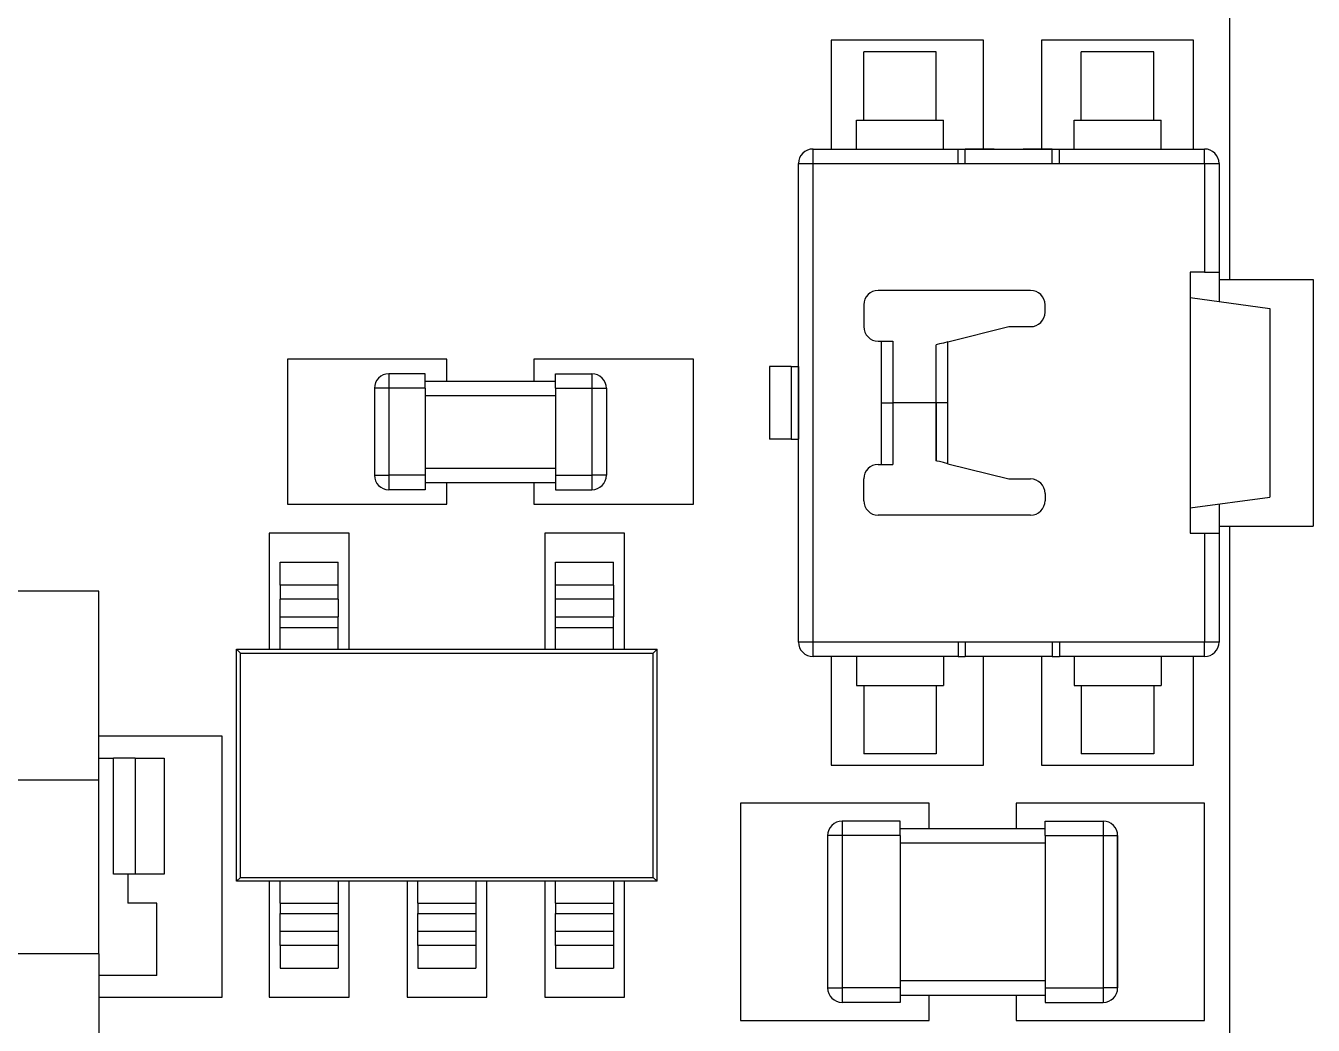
# Model space of a CAD drawing. Extents: x 97.2 to 170.2, y 87.9 to 131.3.
# Drawn here: x 129.56 to 138.44, y 103.64 to 110.53 of the extents above; entities that cross this region are included whole.
import ezdxf

# ---------------------------------------------------------------- set-up
doc = ezdxf.new("R2010")
doc.units = 0
doc.layers.add('ProjItem010', color=7, linetype='CONTINUOUS')

msp = doc.modelspace()

# ---------------------------------------------------------------- linework, layer by layer
at = {"layer": 'ProjItem010'}
for p, q in [((137.867, 108.785), (137.867, 120.435)), ((136.167, 110.435), (135.117, 110.435)), ((135.117, 110.435), (135.117, 109.685)), ((136.167, 110.435), (135.117, 110.435)), ((135.117, 110.435), (135.117, 109.685)), ((136.167, 109.685), (136.167, 110.435)), ((136.167, 109.685), (136.167, 110.435)), ((137.617, 110.435), (136.567, 110.435)), ((136.567, 110.435), (136.567, 109.685)), ((137.617, 110.435), (136.567, 110.435)), ((136.567, 110.435), (136.567, 109.685)), ((137.617, 109.685), (137.617, 110.435)), ((137.617, 109.685), (137.617, 110.435)), ((135.842, 110.356), (135.342, 110.356)), ((135.342, 109.885), (135.342, 110.356)), ((135.842, 110.356), (135.342, 110.356)), ((135.342, 109.885), (135.342, 110.356)), ((135.842, 109.885), (135.842, 110.356)), ((135.842, 109.885), (135.842, 110.356)), ((137.342, 110.356), (136.842, 110.356)), ((136.842, 109.885), (136.842, 110.356)), ((137.342, 110.356), (136.842, 110.356)), ((136.842, 109.885), (136.842, 110.356)), ((137.342, 109.885), (137.342, 110.356)), ((137.342, 109.885), (137.342, 110.356)), ((135.292, 109.685), (135.292, 109.885)), ((135.292, 109.885), (135.342, 109.885)), ((135.292, 109.685), (135.292, 109.885)), ((135.292, 109.885), (135.342, 109.885)), ((135.342, 109.885), (135.842, 109.885)), ((135.342, 109.885), (135.842, 109.885)), ((135.842, 109.885), (135.892, 109.885)), ((135.842, 109.885), (135.892, 109.885)), ((135.892, 109.685), (135.892, 109.885)), ((135.892, 109.685), (135.892, 109.885)), ((136.792, 109.685), (136.792, 109.885)), ((136.792, 109.885), (136.842, 109.885)), ((136.792, 109.685), (136.792, 109.885)), ((136.792, 109.885), (136.842, 109.885)), ((136.842, 109.885), (137.342, 109.885)), ((136.842, 109.885), (137.342, 109.885)), ((137.342, 109.885), (137.392, 109.885)), ((137.342, 109.885), (137.392, 109.885)), ((137.392, 109.685), (137.392, 109.885)), ((137.392, 109.685), (137.392, 109.885)), ((134.992, 109.685), (135.992, 109.685)), ((134.992, 109.685), (135.992, 109.685)), ((135.292, 109.685), (135.892, 109.685)), ((135.292, 109.685), (135.892, 109.685)), ((135.992, 109.685), (136.692, 109.685)), ((135.992, 109.685), (136.692, 109.685)), ((136.042, 109.685), (136.642, 109.685)), ((136.042, 109.685), (136.642, 109.685)), ((136.692, 109.685), (137.692, 109.685)), ((136.692, 109.685), (137.692, 109.685)), ((136.792, 109.685), (137.392, 109.685)), ((136.792, 109.685), (137.392, 109.685)), ((134.892, 106.285), (134.892, 109.585)), ((134.892, 106.285), (134.892, 109.585)), ((134.992, 106.285), (134.992, 109.585)), ((134.992, 109.585), (135.992, 109.585)), ((134.992, 106.285), (134.992, 109.585)), ((134.992, 109.585), (135.992, 109.585)), ((135.992, 109.585), (136.042, 109.585)), ((135.992, 109.585), (136.042, 109.585)), ((136.042, 109.585), (136.642, 109.585)), ((136.042, 109.585), (136.642, 109.585)), ((136.642, 109.585), (136.692, 109.585)), ((136.642, 109.585), (136.692, 109.585)), ((136.692, 109.585), (137.692, 109.585)), ((136.692, 109.585), (137.692, 109.585)), ((137.692, 109.585), (137.692, 108.835)), ((137.692, 109.585), (137.692, 108.835)), ((137.792, 109.585), (137.792, 108.835)), ((137.792, 109.585), (137.792, 108.835)), ((137.692, 108.835), (137.592, 108.835)), ((137.592, 108.835), (137.592, 108.66)), ((137.692, 108.835), (137.592, 108.835)), ((137.592, 108.835), (137.592, 108.66)), ((137.792, 108.835), (137.792, 108.785)), ((137.792, 108.835), (137.792, 108.785)), ((137.792, 108.785), (138.442, 108.785)), ((137.792, 108.785), (138.442, 108.785)), ((137.792, 108.785), (137.792, 108.633)), ((137.792, 108.785), (137.792, 108.633)), ((138.442, 108.785), (138.442, 107.085)), ((138.442, 108.785), (138.442, 107.085)), ((135.542, 108.71), (135.442, 108.71)), ((135.542, 108.71), (135.442, 108.71)), ((136.492, 108.71), (135.542, 108.71)), ((136.492, 108.71), (135.542, 108.71)), ((135.342, 108.61), (135.342, 108.46)), ((135.342, 108.61), (135.342, 108.46)), ((136.592, 108.56), (136.592, 108.61)), ((136.592, 108.56), (136.592, 108.61)), ((137.592, 108.66), (138.142, 108.585)), ((137.592, 108.66), (138.142, 108.585)), ((137.592, 108.66), (137.592, 107.21)), ((137.592, 108.66), (137.592, 107.21)), ((138.142, 108.585), (138.142, 107.285)), ((138.142, 108.585), (138.142, 107.285)), ((135.922, 108.355), (136.342, 108.46)), ((135.922, 108.355), (136.342, 108.46)), ((136.342, 108.46), (136.492, 108.46)), ((136.342, 108.46), (136.492, 108.46)), ((135.442, 108.36), (135.462, 108.36)), ((135.442, 108.36), (135.462, 108.36)), ((135.462, 108.36), (135.462, 107.935)), ((135.462, 108.36), (135.462, 107.935)), ((135.542, 108.36), (135.542, 107.935)), ((135.542, 108.36), (135.542, 107.935)), ((135.842, 107.935), (135.842, 108.335)), ((135.842, 107.935), (135.842, 108.335)), ((135.842, 107.935), (135.842, 108.335)), ((135.842, 107.935), (135.842, 108.335)), ((135.922, 107.935), (135.922, 108.355)), ((135.922, 107.935), (135.922, 108.355)), ((132.467, 108.235), (131.367, 108.235)), ((131.367, 108.235), (131.367, 107.235)), ((132.467, 108.235), (131.367, 108.235)), ((131.367, 108.235), (131.367, 107.235)), ((132.467, 108.085), (132.467, 108.235)), ((132.467, 108.085), (132.467, 108.235)), ((134.167, 108.235), (133.067, 108.235)), ((133.067, 108.235), (133.067, 108.085)), ((134.167, 108.235), (133.067, 108.235)), ((133.067, 108.235), (133.067, 108.085)), ((134.167, 107.235), (134.167, 108.235)), ((134.167, 107.235), (134.167, 108.235)), ((134.692, 108.185), (134.692, 107.685)), ((134.692, 108.185), (134.692, 107.685)), ((134.842, 108.185), (134.892, 108.185)), ((134.842, 108.185), (134.892, 108.185)), ((134.842, 108.185), (134.842, 107.685)), ((134.842, 108.185), (134.842, 107.685)), ((134.892, 108.185), (134.892, 107.685)), ((134.892, 108.185), (134.892, 107.685)), ((132.317, 108.135), (132.067, 108.135)), ((132.317, 108.135), (132.067, 108.135)), ((132.317, 108.135), (132.067, 108.135)), ((132.317, 108.135), (132.067, 108.135)), ((132.317, 108.135), (132.067, 108.135)), ((132.317, 108.135), (132.067, 108.135)), ((132.317, 108.085), (133.217, 108.085)), ((132.317, 108.085), (133.217, 108.085)), ((132.317, 108.085), (133.217, 108.085)), ((132.317, 108.085), (133.217, 108.085)), ((133.217, 108.135), (133.467, 108.135)), ((133.217, 108.135), (133.467, 108.135)), ((133.217, 108.135), (133.467, 108.135)), ((133.217, 108.135), (133.467, 108.135)), ((133.217, 108.135), (133.467, 108.135)), ((133.217, 108.135), (133.467, 108.135)), ((133.217, 108.135), (133.467, 108.135)), ((133.217, 108.135), (133.467, 108.135)), ((133.217, 108.135), (133.467, 108.135)), ((133.217, 108.135), (133.467, 108.135)), ((133.217, 108.135), (133.467, 108.135)), ((133.217, 108.135), (133.467, 108.135)), ((131.967, 108.035), (131.967, 107.435)), ((131.967, 108.035), (131.967, 107.435)), ((131.967, 108.035), (131.967, 107.435)), ((131.967, 108.035), (131.967, 107.435)), ((131.967, 108.035), (131.967, 107.435)), ((131.967, 108.035), (131.967, 107.435)), ((132.317, 108.035), (132.067, 108.035)), ((132.067, 108.035), (132.067, 107.435)), ((132.317, 108.035), (132.067, 108.035)), ((132.067, 108.035), (132.067, 107.435)), ((132.317, 108.035), (132.067, 108.035)), ((132.067, 108.035), (132.067, 107.435)), ((132.317, 108.035), (132.067, 108.035)), ((132.067, 108.035), (132.067, 107.435)), ((132.317, 108.035), (132.067, 108.035)), ((132.067, 108.035), (132.067, 107.435)), ((132.317, 108.035), (132.067, 108.035)), ((132.067, 108.035), (132.067, 107.435)), ((132.317, 108.035), (132.317, 107.435)), ((132.317, 108.035), (132.317, 107.435)), ((132.317, 108.035), (132.317, 107.435)), ((132.317, 108.035), (132.317, 107.435)), ((132.317, 108.035), (132.317, 107.435)), ((132.317, 108.035), (132.317, 107.435)), ((132.317, 107.985), (133.217, 107.985)), ((132.317, 107.985), (133.217, 107.985)), ((133.217, 108.035), (133.217, 107.435)), ((133.217, 108.035), (133.217, 107.435)), ((133.217, 108.035), (133.217, 107.435)), ((133.217, 108.035), (133.467, 108.035)), ((133.217, 108.035), (133.217, 107.435)), ((133.217, 108.035), (133.467, 108.035)), ((133.217, 108.035), (133.217, 107.435)), ((133.217, 108.035), (133.467, 108.035)), ((133.217, 108.035), (133.217, 107.435)), ((133.217, 108.035), (133.467, 108.035)), ((133.217, 108.035), (133.467, 108.035)), ((133.217, 108.035), (133.467, 108.035)), ((133.467, 108.035), (133.467, 107.435)), ((133.467, 108.035), (133.467, 107.435)), ((133.467, 108.035), (133.467, 107.435)), ((133.467, 108.035), (133.467, 107.435)), ((133.467, 108.035), (133.467, 107.435)), ((133.467, 108.035), (133.467, 107.435)), ((133.567, 108.035), (133.567, 107.435)), ((133.567, 108.035), (133.567, 107.435)), ((133.567, 108.035), (133.567, 107.435)), ((133.567, 108.035), (133.567, 107.435)), ((133.567, 108.035), (133.567, 107.435)), ((133.567, 108.035), (133.567, 107.435)), ((135.462, 107.935), (135.462, 107.51)), ((135.462, 107.935), (135.462, 107.51)), ((135.542, 107.935), (135.542, 107.51)), ((135.542, 107.935), (135.542, 107.51)), ((135.842, 107.935), (135.542, 107.935)), ((135.842, 107.935), (135.542, 107.935)), ((135.842, 107.535), (135.842, 107.935)), ((135.842, 107.935), (135.842, 107.535)), ((135.842, 107.535), (135.842, 107.935)), ((135.842, 107.935), (135.842, 107.535)), ((135.922, 107.515), (135.922, 107.935)), ((135.922, 107.515), (135.922, 107.935)), ((134.842, 107.685), (134.892, 107.685)), ((134.842, 107.685), (134.892, 107.685)), ((132.317, 107.485), (133.217, 107.485)), ((132.317, 107.485), (133.217, 107.485)), ((135.442, 107.51), (135.462, 107.51)), ((135.442, 107.51), (135.462, 107.51)), ((135.922, 107.515), (136.342, 107.41)), ((135.922, 107.515), (136.342, 107.41)), ((132.317, 107.435), (132.067, 107.435)), ((132.317, 107.435), (132.067, 107.435)), ((132.317, 107.435), (132.067, 107.435)), ((132.317, 107.435), (132.067, 107.435)), ((132.317, 107.435), (132.067, 107.435)), ((132.317, 107.435), (132.067, 107.435)), ((132.317, 107.385), (133.217, 107.385)), ((132.317, 107.385), (133.217, 107.385)), ((132.467, 107.235), (132.467, 107.385)), ((132.467, 107.235), (132.467, 107.385)), ((133.067, 107.385), (133.067, 107.235)), ((133.067, 107.385), (133.067, 107.235)), ((133.217, 107.435), (133.467, 107.435)), ((133.217, 107.435), (133.467, 107.435)), ((133.217, 107.435), (133.467, 107.435)), ((133.217, 107.435), (133.467, 107.435)), ((133.217, 107.435), (133.467, 107.435)), ((133.217, 107.435), (133.467, 107.435)), ((135.342, 107.26), (135.342, 107.41)), ((135.342, 107.26), (135.342, 107.41)), ((136.342, 107.41), (136.492, 107.41)), ((136.342, 107.41), (136.492, 107.41)), ((132.317, 107.335), (132.067, 107.335)), ((132.317, 107.335), (132.067, 107.335)), ((132.317, 107.335), (132.067, 107.335)), ((132.317, 107.335), (132.067, 107.335)), ((132.317, 107.335), (132.067, 107.335)), ((132.317, 107.335), (132.067, 107.335)), ((132.317, 107.335), (132.067, 107.335)), ((132.317, 107.335), (132.067, 107.335)), ((132.317, 107.335), (132.067, 107.335)), ((132.317, 107.335), (132.067, 107.335)), ((132.317, 107.335), (132.067, 107.335)), ((132.317, 107.335), (132.067, 107.335)), ((133.217, 107.335), (133.467, 107.335)), ((133.217, 107.335), (133.467, 107.335)), ((133.217, 107.335), (133.467, 107.335)), ((133.217, 107.335), (133.467, 107.335)), ((133.217, 107.335), (133.467, 107.335)), ((133.217, 107.335), (133.467, 107.335)), ((136.592, 107.31), (136.592, 107.26)), ((136.592, 107.31), (136.592, 107.26)), ((137.592, 107.21), (138.142, 107.285)), ((137.592, 107.21), (138.142, 107.285)), ((131.367, 107.235), (132.467, 107.235)), ((131.367, 107.235), (132.467, 107.235)), ((133.067, 107.235), (134.167, 107.235)), ((133.067, 107.235), (134.167, 107.235)), ((137.592, 107.21), (137.592, 107.035)), ((137.592, 107.21), (137.592, 107.035)), ((137.792, 107.237), (137.792, 107.085)), ((137.792, 107.237), (137.792, 107.085)), ((135.542, 107.16), (135.442, 107.16)), ((135.542, 107.16), (135.442, 107.16)), ((136.492, 107.16), (135.542, 107.16)), ((136.492, 107.16), (135.542, 107.16)), ((131.792, 107.035), (131.242, 107.035)), ((131.242, 107.035), (131.242, 106.235)), ((131.792, 107.035), (131.242, 107.035)), ((131.242, 107.035), (131.242, 106.235)), ((131.792, 106.235), (131.792, 107.035)), ((131.792, 106.235), (131.792, 107.035)), ((133.692, 107.035), (133.142, 107.035)), ((133.142, 107.035), (133.142, 106.235)), ((133.692, 107.035), (133.142, 107.035)), ((133.142, 107.035), (133.142, 106.235)), ((133.692, 106.235), (133.692, 107.035)), ((133.692, 106.235), (133.692, 107.035)), ((137.592, 107.035), (137.692, 107.035)), ((137.592, 107.035), (137.692, 107.035)), ((137.692, 107.035), (137.692, 106.285)), ((137.692, 107.035), (137.692, 106.285)), ((137.792, 107.085), (137.792, 107.035)), ((137.792, 107.085), (138.442, 107.085)), ((137.792, 107.085), (137.792, 107.035)), ((137.792, 107.085), (138.442, 107.085)), ((137.792, 107.035), (137.792, 106.285)), ((137.792, 107.035), (137.792, 106.285)), ((137.867, 101.785), (137.867, 107.085)), ((131.317, 106.678), (131.317, 106.835)), ((131.317, 106.835), (131.717, 106.835)), ((131.317, 106.678), (131.317, 106.835)), ((131.317, 106.835), (131.717, 106.835)), ((131.717, 106.678), (131.717, 106.835)), ((131.717, 106.678), (131.717, 106.835)), ((133.217, 106.678), (133.217, 106.835)), ((133.217, 106.835), (133.617, 106.835)), ((133.217, 106.678), (133.217, 106.835)), ((133.217, 106.835), (133.617, 106.835)), ((133.617, 106.678), (133.617, 106.835)), ((133.617, 106.678), (133.617, 106.835)), ((131.717, 106.678), (131.317, 106.678)), ((131.717, 106.678), (131.317, 106.678)), ((133.617, 106.678), (133.217, 106.678)), ((133.617, 106.678), (133.217, 106.678)), ((130.067, 106.635), (119.867, 106.635)), ((130.067, 106.635), (119.867, 106.635)), ((130.067, 105.335), (130.067, 106.635)), ((130.067, 105.335), (130.067, 106.635)), ((131.317, 106.458), (131.317, 106.58)), ((131.317, 106.458), (131.317, 106.58)), ((131.717, 106.58), (131.317, 106.58)), ((131.717, 106.58), (131.317, 106.58)), ((131.717, 106.58), (131.717, 106.458)), ((131.717, 106.58), (131.717, 106.458)), ((133.217, 106.458), (133.217, 106.58)), ((133.217, 106.458), (133.217, 106.58)), ((133.617, 106.58), (133.217, 106.58)), ((133.617, 106.58), (133.217, 106.58)), ((133.617, 106.58), (133.617, 106.458)), ((133.617, 106.58), (133.617, 106.458)), ((131.317, 106.458), (131.717, 106.458)), ((131.317, 106.458), (131.717, 106.458)), ((131.317, 106.235), (131.317, 106.385)), ((131.317, 106.235), (131.317, 106.385)), ((131.317, 106.385), (131.717, 106.385)), ((131.317, 106.385), (131.717, 106.385)), ((131.717, 106.235), (131.717, 106.385)), ((131.717, 106.235), (131.717, 106.385)), ((133.217, 106.458), (133.617, 106.458)), ((133.217, 106.458), (133.617, 106.458)), ((133.217, 106.235), (133.217, 106.385)), ((133.217, 106.235), (133.217, 106.385)), ((133.217, 106.385), (133.617, 106.385)), ((133.217, 106.385), (133.617, 106.385)), ((133.617, 106.235), (133.617, 106.385)), ((133.617, 106.235), (133.617, 106.385)), ((131.017, 106.235), (133.917, 106.235)), ((131.017, 106.235), (131.044, 106.208)), ((131.017, 104.635), (131.017, 106.235)), ((131.017, 106.235), (133.917, 106.235)), ((131.017, 106.235), (131.044, 106.208)), ((131.017, 104.635), (131.017, 106.235)), ((131.044, 106.208), (133.89, 106.208)), ((131.044, 104.662), (131.044, 106.208)), ((131.044, 106.208), (133.89, 106.208)), ((131.044, 104.662), (131.044, 106.208)), ((133.917, 106.235), (133.89, 106.208)), ((133.917, 106.235), (133.89, 106.208)), ((133.89, 104.662), (133.89, 106.208)), ((133.89, 104.662), (133.89, 106.208)), ((133.917, 104.635), (133.917, 106.235)), ((133.917, 104.635), (133.917, 106.235)), ((135.992, 106.285), (134.992, 106.285)), ((135.992, 106.285), (134.992, 106.285)), ((136.042, 106.285), (135.992, 106.285)), ((136.042, 106.285), (135.992, 106.285)), ((136.642, 106.285), (136.042, 106.285)), ((136.642, 106.285), (136.042, 106.285)), ((136.692, 106.285), (136.642, 106.285)), ((136.692, 106.285), (136.642, 106.285)), ((137.692, 106.285), (136.692, 106.285)), ((137.692, 106.285), (136.692, 106.285)), ((135.992, 106.185), (134.992, 106.185)), ((135.992, 106.185), (134.992, 106.185)), ((135.117, 106.185), (135.117, 105.435)), ((135.117, 106.185), (135.117, 105.435)), ((135.292, 106.185), (135.292, 105.985)), ((135.292, 106.185), (135.292, 105.985)), ((135.892, 106.185), (135.892, 105.985)), ((135.892, 106.185), (135.892, 105.985)), ((135.992, 106.185), (136.042, 106.185)), ((135.992, 106.185), (136.042, 106.185)), ((136.642, 106.185), (136.042, 106.185)), ((136.642, 106.185), (136.042, 106.185)), ((136.167, 105.435), (136.167, 106.185)), ((136.167, 105.435), (136.167, 106.185)), ((136.567, 106.185), (136.567, 105.435)), ((136.567, 106.185), (136.567, 105.435)), ((136.642, 106.185), (136.692, 106.185)), ((136.642, 106.185), (136.692, 106.185)), ((137.692, 106.185), (136.692, 106.185)), ((137.692, 106.185), (136.692, 106.185)), ((136.792, 106.185), (136.792, 105.985)), ((136.792, 106.185), (136.792, 105.985)), ((137.392, 106.185), (137.392, 105.985)), ((137.392, 106.185), (137.392, 105.985)), ((137.617, 105.435), (137.617, 106.185)), ((137.617, 105.435), (137.617, 106.185)), ((135.292, 105.985), (135.342, 105.985)), ((135.292, 105.985), (135.342, 105.985)), ((135.342, 105.985), (135.342, 105.514)), ((135.342, 105.985), (135.342, 105.514)), ((135.342, 105.985), (135.842, 105.985)), ((135.342, 105.985), (135.842, 105.985)), ((135.842, 105.985), (135.892, 105.985)), ((135.842, 105.985), (135.842, 105.514)), ((135.842, 105.985), (135.892, 105.985)), ((135.842, 105.985), (135.842, 105.514)), ((136.792, 105.985), (136.842, 105.985)), ((136.792, 105.985), (136.842, 105.985)), ((136.842, 105.985), (136.842, 105.514)), ((136.842, 105.985), (136.842, 105.514)), ((136.842, 105.985), (137.342, 105.985)), ((136.842, 105.985), (137.342, 105.985)), ((137.342, 105.985), (137.392, 105.985)), ((137.342, 105.985), (137.342, 105.514)), ((137.342, 105.985), (137.392, 105.985)), ((137.342, 105.985), (137.342, 105.514)), ((130.917, 105.635), (130.067, 105.635)), ((130.917, 105.635), (130.067, 105.635)), ((130.917, 103.835), (130.917, 105.635)), ((130.917, 103.835), (130.917, 105.635)), ((135.842, 105.514), (135.342, 105.514)), ((135.842, 105.514), (135.342, 105.514)), ((137.342, 105.514), (136.842, 105.514)), ((137.342, 105.514), (136.842, 105.514)), ((130.067, 105.485), (130.167, 105.485)), ((130.067, 105.485), (130.167, 105.485)), ((130.167, 104.685), (130.167, 105.485)), ((130.167, 104.685), (130.167, 105.485)), ((130.317, 105.485), (130.517, 105.485)), ((130.317, 105.485), (130.317, 104.685)), ((130.317, 105.485), (130.517, 105.485)), ((130.317, 105.485), (130.317, 104.685)), ((130.517, 105.485), (130.517, 104.685)), ((130.517, 105.485), (130.517, 104.685)), ((135.117, 105.435), (136.167, 105.435)), ((135.117, 105.435), (136.167, 105.435)), ((136.567, 105.435), (137.617, 105.435)), ((136.567, 105.435), (137.617, 105.435)), ((129.317, 105.335), (130.067, 105.335)), ((129.317, 105.335), (130.067, 105.335)), ((130.067, 104.135), (130.067, 105.335)), ((130.067, 104.135), (130.067, 105.335)), ((135.793, 105.175), (134.493, 105.175)), ((134.493, 105.175), (134.493, 103.675)), ((135.793, 105.175), (134.493, 105.175)), ((134.493, 105.175), (134.493, 103.675)), ((135.793, 105), (135.793, 105.175)), ((135.793, 105), (135.793, 105.175)), ((137.693, 105.175), (136.393, 105.175)), ((136.393, 105.175), (136.393, 105)), ((137.693, 105.175), (136.393, 105.175)), ((136.393, 105.175), (136.393, 105)), ((137.693, 103.675), (137.693, 105.175)), ((137.693, 103.675), (137.693, 105.175)), ((135.593, 105.05), (135.193, 105.05)), ((135.593, 105.05), (135.193, 105.05)), ((136.593, 105.05), (136.993, 105.05)), ((136.593, 105.05), (136.993, 105.05)), ((136.593, 105.05), (136.993, 105.05)), ((136.593, 105.05), (136.993, 105.05)), ((135.593, 105), (136.593, 105)), ((135.593, 105), (136.593, 105)), ((135.093, 104.95), (135.093, 103.9)), ((135.093, 104.95), (135.093, 103.9)), ((135.593, 104.95), (135.193, 104.95)), ((135.193, 104.95), (135.193, 103.9)), ((135.593, 104.95), (135.193, 104.95)), ((135.193, 104.95), (135.193, 103.9)), ((135.593, 104.95), (135.593, 103.9)), ((135.593, 104.95), (135.593, 103.9)), ((135.593, 104.9), (136.593, 104.9)), ((135.593, 104.9), (136.593, 104.9)), ((136.593, 104.95), (136.593, 103.9)), ((136.593, 104.95), (136.593, 103.9)), ((136.593, 104.95), (136.993, 104.95)), ((136.593, 104.95), (136.993, 104.95)), ((136.993, 104.95), (136.993, 103.9)), ((136.993, 104.95), (136.993, 103.9)), ((137.093, 104.95), (137.093, 103.9)), ((137.093, 103.9), (137.093, 104.95)), ((137.093, 104.95), (137.093, 103.9)), ((137.093, 103.9), (137.093, 104.95)), ((130.267, 104.685), (130.267, 104.485)), ((130.267, 104.685), (130.267, 104.485)), ((130.517, 104.685), (130.317, 104.685)), ((130.517, 104.685), (130.317, 104.685)), ((131.017, 104.635), (131.044, 104.662)), ((131.017, 104.635), (131.044, 104.662)), ((133.917, 104.635), (131.017, 104.635)), ((133.917, 104.635), (131.017, 104.635)), ((131.044, 104.662), (133.89, 104.662)), ((131.044, 104.662), (133.89, 104.662)), ((131.242, 104.635), (131.242, 103.835)), ((131.242, 104.635), (131.242, 103.835)), ((131.317, 104.485), (131.317, 104.635)), ((131.317, 104.485), (131.317, 104.635)), ((131.717, 104.635), (131.717, 104.485)), ((131.717, 104.635), (131.717, 104.485)), ((131.792, 103.835), (131.792, 104.635)), ((131.792, 103.835), (131.792, 104.635)), ((132.192, 104.635), (132.192, 103.835)), ((132.192, 104.635), (132.192, 103.835)), ((132.267, 104.485), (132.267, 104.635)), ((132.267, 104.485), (132.267, 104.635)), ((132.667, 104.635), (132.667, 104.485)), ((132.667, 104.635), (132.667, 104.485)), ((132.742, 103.835), (132.742, 104.635)), ((132.742, 103.835), (132.742, 104.635)), ((133.142, 104.635), (133.142, 103.835)), ((133.142, 104.635), (133.142, 103.835)), ((133.217, 104.485), (133.217, 104.635)), ((133.217, 104.485), (133.217, 104.635)), ((133.617, 104.635), (133.617, 104.485)), ((133.617, 104.635), (133.617, 104.485)), ((133.692, 103.835), (133.692, 104.635)), ((133.692, 103.835), (133.692, 104.635)), ((133.917, 104.635), (133.89, 104.662)), ((133.917, 104.635), (133.89, 104.662)), ((130.467, 104.485), (130.267, 104.485)), ((130.467, 104.485), (130.267, 104.485)), ((130.467, 103.985), (130.467, 104.485)), ((130.467, 103.985), (130.467, 104.485)), ((131.317, 104.485), (131.717, 104.485)), ((131.317, 104.485), (131.717, 104.485)), ((132.267, 104.485), (132.667, 104.485)), ((132.267, 104.485), (132.667, 104.485)), ((133.217, 104.485), (133.617, 104.485)), ((133.217, 104.485), (133.617, 104.485)), ((131.317, 104.29), (131.317, 104.412)), ((131.317, 104.29), (131.317, 104.412)), ((131.317, 104.412), (131.717, 104.412)), ((131.317, 104.412), (131.717, 104.412)), ((131.717, 104.412), (131.717, 104.29)), ((131.717, 104.412), (131.717, 104.29)), ((132.267, 104.29), (132.267, 104.412)), ((132.267, 104.29), (132.267, 104.412)), ((132.267, 104.412), (132.667, 104.412)), ((132.267, 104.412), (132.667, 104.412)), ((132.667, 104.412), (132.667, 104.29)), ((132.667, 104.412), (132.667, 104.29)), ((133.217, 104.29), (133.217, 104.412)), ((133.217, 104.29), (133.217, 104.412)), ((133.217, 104.412), (133.617, 104.412)), ((133.217, 104.412), (133.617, 104.412)), ((133.617, 104.412), (133.617, 104.29)), ((133.617, 104.412), (133.617, 104.29)), ((131.717, 104.29), (131.317, 104.29)), ((131.717, 104.29), (131.317, 104.29)), ((132.667, 104.29), (132.267, 104.29)), ((132.667, 104.29), (132.267, 104.29)), ((133.617, 104.29), (133.217, 104.29)), ((133.617, 104.29), (133.217, 104.29)), ((131.317, 104.192), (131.317, 104.035)), ((131.317, 104.192), (131.317, 104.035)), ((131.717, 104.192), (131.317, 104.192)), ((131.717, 104.192), (131.317, 104.192)), ((131.717, 104.192), (131.717, 104.035)), ((131.717, 104.192), (131.717, 104.035)), ((132.267, 104.192), (132.267, 104.035)), ((132.267, 104.192), (132.267, 104.035)), ((132.667, 104.192), (132.267, 104.192)), ((132.667, 104.192), (132.267, 104.192)), ((132.667, 104.192), (132.667, 104.035)), ((132.667, 104.192), (132.667, 104.035)), ((133.217, 104.192), (133.217, 104.035)), ((133.217, 104.192), (133.217, 104.035)), ((133.617, 104.192), (133.217, 104.192)), ((133.617, 104.192), (133.217, 104.192)), ((133.617, 104.192), (133.617, 104.035)), ((133.617, 104.192), (133.617, 104.035)), ((130.067, 104.135), (129.317, 104.135)), ((130.067, 104.135), (129.317, 104.135)), ((130.067, 104.135), (130.067, 102.835)), ((130.067, 104.135), (130.067, 102.835)), ((130.467, 103.985), (130.067, 103.985)), ((130.467, 103.985), (130.067, 103.985)), ((131.317, 104.035), (131.717, 104.035)), ((131.317, 104.035), (131.717, 104.035)), ((132.267, 104.035), (132.667, 104.035)), ((132.267, 104.035), (132.667, 104.035)), ((133.217, 104.035), (133.617, 104.035)), ((133.217, 104.035), (133.617, 104.035)), ((135.593, 103.9), (135.193, 103.9)), ((135.593, 103.9), (135.193, 103.9)), ((135.593, 103.95), (136.593, 103.95)), ((135.593, 103.95), (136.593, 103.95)), ((136.593, 103.9), (136.993, 103.9)), ((136.593, 103.9), (136.993, 103.9)), ((130.067, 103.835), (130.917, 103.835)), ((130.067, 103.835), (130.917, 103.835)), ((131.242, 103.835), (131.792, 103.835)), ((131.242, 103.835), (131.792, 103.835)), ((132.192, 103.835), (132.742, 103.835)), ((132.192, 103.835), (132.742, 103.835)), ((133.142, 103.835), (133.692, 103.835)), ((133.142, 103.835), (133.692, 103.835)), ((135.593, 103.8), (135.193, 103.8)), ((135.593, 103.8), (135.193, 103.8)), ((135.593, 103.8), (135.193, 103.8)), ((135.593, 103.8), (135.193, 103.8)), ((135.593, 103.85), (136.593, 103.85)), ((135.593, 103.85), (136.593, 103.85)), ((135.793, 103.675), (135.793, 103.85)), ((135.793, 103.675), (135.793, 103.85)), ((136.393, 103.85), (136.393, 103.675)), ((136.393, 103.85), (136.393, 103.675)), ((136.593, 103.8), (136.993, 103.8)), ((136.593, 103.8), (136.993, 103.8)), ((134.493, 103.675), (135.793, 103.675)), ((134.493, 103.675), (135.793, 103.675)), ((136.393, 103.675), (137.693, 103.675)), ((136.393, 103.675), (137.693, 103.675))]:
    msp.add_line(p, q, dxfattribs=at)
for centre, start, end in [((134.992, 109.585), 90, 180), ((134.992, 109.585), 90, 180), ((137.692, 109.585), 0, 90), ((137.692, 109.585), 0, 90), ((135.442, 108.61), 90, 180), ((135.442, 108.61), 90, 180), ((136.492, 108.61), 0, 90), ((136.492, 108.61), 0, 90), ((136.492, 108.56), -90, 0), ((136.492, 108.56), -90, 0), ((135.442, 108.46), 180, -90), ((135.442, 108.46), 180, -90), ((132.067, 108.035), 90, 180), ((132.067, 108.035), 90, 180), ((132.067, 108.035), 90, -180), ((132.067, 108.035), 90, -180), ((132.067, 108.035), 90, -180), ((132.067, 108.035), 90, -180), ((133.467, 108.035), 0, 90), ((133.467, 108.035), 0, 90), ((133.467, 108.035), 0, 90), ((133.467, 108.035), 0, 90), ((133.467, 108.035), 0, 90), ((133.467, 108.035), 0, 90), ((133.467, 108.035), 0, 90), ((133.467, 108.035), 0, 90), ((133.467, 108.035), 0, 90), ((133.467, 108.035), 0, 90), ((135.442, 107.41), 90, 180), ((135.442, 107.41), 90, 180), ((132.067, 107.435), 180, -90), ((132.067, 107.435), 180, -90), ((132.067, 107.435), 180, -90), ((132.067, 107.435), 180, -90), ((132.067, 107.435), -180, -90), ((132.067, 107.435), -180, -90), ((132.067, 107.435), 180, -90), ((132.067, 107.435), 180, -90), ((132.067, 107.435), -180, -90), ((132.067, 107.435), -180, -90), ((132.067, 107.435), 180, -90), ((132.067, 107.435), 180, -90), ((132.067, 107.435), 180, -90), ((132.067, 107.435), 180, -90), ((133.467, 107.435), -90, 0), ((133.467, 107.435), -90, 0), ((133.467, 107.435), -90, 0), ((133.467, 107.435), -90, 0), ((133.467, 107.435), -90, 0), ((133.467, 107.435), -90, 0), ((136.492, 107.31), 0, 90), ((136.492, 107.31), 0, 90), ((135.442, 107.26), 180, -90), ((135.442, 107.26), 180, -90), ((136.492, 107.26), -90, 0), ((136.492, 107.26), -90, 0), ((134.992, 106.285), 180, -90), ((134.992, 106.285), 180, -90), ((134.992, 106.285), 180, -90), ((134.992, 106.285), 180, -90), ((137.692, 106.285), -90, 0), ((137.692, 106.285), -90, 0), ((137.692, 106.285), -90, 0), ((137.692, 106.285), -90, 0), ((135.193, 104.95), 90, 180), ((135.193, 104.95), 90, 180), ((135.193, 104.95), 90, 180), ((135.193, 104.95), 90, 180), ((135.193, 104.95), 90, 180), ((135.193, 104.95), 90, 180), ((136.993, 104.95), 0, 90), ((136.993, 104.95), 0, 90), ((136.993, 104.95), 0, 90), ((136.993, 104.95), 0, 90), ((136.993, 104.95), 0, 90), ((136.993, 104.95), 0, 90), ((135.193, 103.9), 180, -90), ((135.193, 103.9), 180, -90), ((135.193, 103.9), 180, -90), ((135.193, 103.9), 180, -90), ((135.193, 103.9), 180, -90), ((135.193, 103.9), 180, -90), ((136.993, 103.9), -90, 0), ((136.993, 103.9), -90, 0), ((136.993, 103.9), -90, 0), ((136.993, 103.9), -90, 0), ((136.993, 103.9), -90, 0), ((136.993, 103.9), -90, 0)]:
    msp.add_arc(centre, 0.1, start, end, dxfattribs=at)
for points in [[(134.992, 109.585), (134.992, 109.638), (134.992, 109.686), (134.992, 109.685)], [(134.992, 109.585), (134.992, 109.638), (134.992, 109.686), (134.992, 109.685)], [(135.992, 109.585), (135.992, 109.638), (135.992, 109.686), (135.992, 109.685)], [(135.992, 109.585), (135.992, 109.638), (135.992, 109.686), (135.992, 109.685)], [(136.242, 109.685), (136.135, 109.685), (136.04, 109.685), (136.042, 109.685)], [(136.242, 109.685), (136.135, 109.685), (136.04, 109.685), (136.042, 109.685)], [(136.042, 109.585), (136.042, 109.638), (136.042, 109.686), (136.042, 109.685)], [(136.042, 109.585), (136.042, 109.638), (136.042, 109.686), (136.042, 109.685)], [(136.642, 109.685), (136.644, 109.685), (136.549, 109.685), (136.442, 109.685)], [(136.642, 109.685), (136.644, 109.685), (136.549, 109.685), (136.442, 109.685)], [(136.642, 109.585), (136.642, 109.638), (136.642, 109.686), (136.642, 109.685)], [(136.642, 109.585), (136.642, 109.638), (136.642, 109.686), (136.642, 109.685)], [(136.692, 109.585), (136.692, 109.638), (136.692, 109.686), (136.692, 109.685)], [(136.692, 109.585), (136.692, 109.638), (136.692, 109.686), (136.692, 109.685)], [(137.692, 109.585), (137.692, 109.638), (137.692, 109.686), (137.692, 109.685)], [(137.692, 109.585), (137.692, 109.638), (137.692, 109.686), (137.692, 109.685)], [(134.892, 109.585), (134.891, 109.585), (134.939, 109.585), (134.992, 109.585)], [(134.892, 109.585), (134.891, 109.585), (134.939, 109.585), (134.992, 109.585)], [(137.692, 109.585), (137.746, 109.585), (137.793, 109.585), (137.792, 109.585)], [(137.692, 109.585), (137.746, 109.585), (137.793, 109.585), (137.792, 109.585)], [(137.692, 108.835), (137.746, 108.835), (137.793, 108.835), (137.792, 108.835)], [(137.692, 108.835), (137.746, 108.835), (137.793, 108.835), (137.792, 108.835)], [(135.462, 108.36), (135.505, 108.36), (135.543, 108.36), (135.542, 108.36)], [(135.462, 108.36), (135.505, 108.36), (135.543, 108.36), (135.542, 108.36)], [(135.922, 108.355), (135.879, 108.344), (135.841, 108.335), (135.842, 108.335)], [(135.922, 108.355), (135.879, 108.344), (135.841, 108.335), (135.842, 108.335)], [(134.842, 108.185), (134.762, 108.185), (134.691, 108.185), (134.692, 108.185)], [(134.842, 108.185), (134.762, 108.185), (134.691, 108.185), (134.692, 108.185)], [(132.067, 108.135), (132.067, 108.136), (132.067, 108.088), (132.067, 108.035)], [(132.067, 108.135), (132.067, 108.136), (132.067, 108.088), (132.067, 108.035)], [(132.067, 108.135), (132.067, 108.136), (132.067, 108.088), (132.067, 108.035)], [(132.067, 108.135), (132.067, 108.136), (132.067, 108.088), (132.067, 108.035)], [(132.067, 108.135), (132.067, 108.136), (132.067, 108.088), (132.067, 108.035)], [(132.067, 108.135), (132.067, 108.136), (132.067, 108.088), (132.067, 108.035)], [(132.317, 108.035), (132.317, 108.088), (132.317, 108.136), (132.317, 108.135)], [(132.317, 108.035), (132.317, 108.088), (132.317, 108.136), (132.317, 108.135)], [(132.317, 108.035), (132.317, 108.088), (132.317, 108.136), (132.317, 108.135)], [(132.317, 108.035), (132.317, 108.088), (132.317, 108.136), (132.317, 108.135)], [(132.317, 108.035), (132.317, 108.088), (132.317, 108.136), (132.317, 108.135)], [(132.317, 108.035), (132.317, 108.088), (132.317, 108.136), (132.317, 108.135)], [(133.217, 108.035), (133.217, 108.088), (133.217, 108.136), (133.217, 108.135)], [(133.217, 108.035), (133.217, 108.088), (133.217, 108.136), (133.217, 108.135)], [(133.217, 108.035), (133.217, 108.088), (133.217, 108.136), (133.217, 108.135)], [(133.217, 108.035), (133.217, 108.088), (133.217, 108.136), (133.217, 108.135)], [(133.217, 108.035), (133.217, 108.088), (133.217, 108.136), (133.217, 108.135)], [(133.217, 108.035), (133.217, 108.088), (133.217, 108.136), (133.217, 108.135)], [(133.467, 108.135), (133.467, 108.136), (133.467, 108.088), (133.467, 108.035)], [(133.467, 108.135), (133.467, 108.136), (133.467, 108.088), (133.467, 108.035)], [(133.467, 108.135), (133.467, 108.136), (133.467, 108.088), (133.467, 108.035)], [(133.467, 108.135), (133.467, 108.136), (133.467, 108.088), (133.467, 108.035)], [(133.467, 108.135), (133.467, 108.136), (133.467, 108.088), (133.467, 108.035)], [(133.467, 108.135), (133.467, 108.136), (133.467, 108.088), (133.467, 108.035)], [(132.067, 108.035), (132.014, 108.035), (131.966, 108.035), (131.967, 108.035)], [(132.067, 108.035), (132.014, 108.035), (131.966, 108.035), (131.967, 108.035)], [(132.067, 108.035), (132.014, 108.035), (131.966, 108.035), (131.967, 108.035)], [(132.067, 108.035), (132.014, 108.035), (131.966, 108.035), (131.967, 108.035)], [(132.067, 108.035), (132.014, 108.035), (131.966, 108.035), (131.967, 108.035)], [(132.067, 108.035), (132.014, 108.035), (131.966, 108.035), (131.967, 108.035)], [(133.467, 108.035), (133.521, 108.035), (133.568, 108.035), (133.567, 108.035)], [(133.467, 108.035), (133.521, 108.035), (133.568, 108.035), (133.567, 108.035)], [(133.467, 108.035), (133.521, 108.035), (133.568, 108.035), (133.567, 108.035)], [(133.467, 108.035), (133.521, 108.035), (133.568, 108.035), (133.567, 108.035)], [(133.467, 108.035), (133.521, 108.035), (133.568, 108.035), (133.567, 108.035)], [(133.467, 108.035), (133.521, 108.035), (133.568, 108.035), (133.567, 108.035)], [(135.462, 107.935), (135.505, 107.935), (135.543, 107.935), (135.542, 107.935)], [(135.462, 107.935), (135.505, 107.935), (135.543, 107.935), (135.542, 107.935)], [(135.922, 107.935), (135.879, 107.935), (135.841, 107.935), (135.842, 107.935)], [(135.922, 107.935), (135.879, 107.935), (135.841, 107.935), (135.842, 107.935)], [(134.842, 107.685), (134.762, 107.685), (134.691, 107.685), (134.692, 107.685)], [(134.842, 107.685), (134.762, 107.685), (134.691, 107.685), (134.692, 107.685)], [(135.922, 107.515), (135.879, 107.526), (135.841, 107.535), (135.842, 107.535)], [(135.922, 107.515), (135.879, 107.526), (135.841, 107.535), (135.842, 107.535)], [(135.462, 107.51), (135.505, 107.51), (135.543, 107.51), (135.542, 107.51)], [(135.462, 107.51), (135.505, 107.51), (135.543, 107.51), (135.542, 107.51)], [(131.967, 107.435), (131.966, 107.435), (132.014, 107.435), (132.067, 107.435)], [(131.967, 107.435), (131.966, 107.435), (132.014, 107.435), (132.067, 107.435)], [(131.967, 107.435), (131.966, 107.435), (132.014, 107.435), (132.067, 107.435)], [(131.967, 107.435), (131.966, 107.435), (132.014, 107.435), (132.067, 107.435)], [(131.967, 107.435), (131.966, 107.435), (132.014, 107.435), (132.067, 107.435)], [(131.967, 107.435), (131.966, 107.435), (132.014, 107.435), (132.067, 107.435)], [(132.067, 107.435), (132.067, 107.382), (132.067, 107.334), (132.067, 107.335)], [(132.067, 107.435), (132.067, 107.382), (132.067, 107.334), (132.067, 107.335)], [(132.067, 107.435), (132.067, 107.382), (132.067, 107.334), (132.067, 107.335)], [(132.067, 107.435), (132.067, 107.382), (132.067, 107.334), (132.067, 107.335)], [(132.067, 107.435), (132.067, 107.382), (132.067, 107.334), (132.067, 107.335)], [(132.067, 107.435), (132.067, 107.382), (132.067, 107.334), (132.067, 107.335)], [(132.317, 107.435), (132.317, 107.382), (132.317, 107.334), (132.317, 107.335)], [(132.317, 107.435), (132.317, 107.382), (132.317, 107.334), (132.317, 107.335)], [(132.317, 107.435), (132.317, 107.382), (132.317, 107.334), (132.317, 107.335)], [(132.317, 107.435), (132.317, 107.382), (132.317, 107.334), (132.317, 107.335)], [(132.317, 107.435), (132.317, 107.382), (132.317, 107.334), (132.317, 107.335)], [(132.317, 107.435), (132.317, 107.382), (132.317, 107.334), (132.317, 107.335)], [(133.217, 107.435), (133.217, 107.382), (133.217, 107.334), (133.217, 107.335)], [(133.217, 107.435), (133.217, 107.382), (133.217, 107.334), (133.217, 107.335)], [(133.217, 107.435), (133.217, 107.382), (133.217, 107.334), (133.217, 107.335)], [(133.217, 107.435), (133.217, 107.382), (133.217, 107.334), (133.217, 107.335)], [(133.217, 107.435), (133.217, 107.382), (133.217, 107.334), (133.217, 107.335)], [(133.217, 107.435), (133.217, 107.382), (133.217, 107.334), (133.217, 107.335)], [(133.467, 107.435), (133.467, 107.382), (133.467, 107.334), (133.467, 107.335)], [(133.567, 107.435), (133.568, 107.435), (133.521, 107.435), (133.467, 107.435)], [(133.467, 107.435), (133.467, 107.382), (133.467, 107.334), (133.467, 107.335)], [(133.567, 107.435), (133.568, 107.435), (133.521, 107.435), (133.467, 107.435)], [(133.467, 107.435), (133.467, 107.382), (133.467, 107.334), (133.467, 107.335)], [(133.567, 107.435), (133.568, 107.435), (133.521, 107.435), (133.467, 107.435)], [(133.467, 107.435), (133.467, 107.382), (133.467, 107.334), (133.467, 107.335)], [(133.567, 107.435), (133.568, 107.435), (133.521, 107.435), (133.467, 107.435)], [(133.467, 107.435), (133.467, 107.382), (133.467, 107.334), (133.467, 107.335)], [(133.567, 107.435), (133.568, 107.435), (133.521, 107.435), (133.467, 107.435)], [(133.467, 107.435), (133.467, 107.382), (133.467, 107.334), (133.467, 107.335)], [(133.567, 107.435), (133.568, 107.435), (133.521, 107.435), (133.467, 107.435)], [(137.692, 107.035), (137.746, 107.035), (137.793, 107.035), (137.792, 107.035)], [(137.692, 107.035), (137.746, 107.035), (137.793, 107.035), (137.792, 107.035)], [(131.317, 106.678), (131.317, 106.632), (131.317, 106.589), (131.317, 106.58)], [(131.317, 106.678), (131.317, 106.632), (131.317, 106.589), (131.317, 106.58)], [(131.717, 106.58), (131.717, 106.589), (131.717, 106.632), (131.717, 106.678)], [(131.717, 106.58), (131.717, 106.589), (131.717, 106.632), (131.717, 106.678)], [(133.217, 106.58), (133.217, 106.589), (133.217, 106.632), (133.217, 106.678)], [(133.217, 106.58), (133.217, 106.589), (133.217, 106.632), (133.217, 106.678)], [(133.617, 106.678), (133.617, 106.632), (133.617, 106.589), (133.617, 106.58)], [(133.617, 106.678), (133.617, 106.632), (133.617, 106.589), (133.617, 106.58)], [(131.317, 106.385), (131.317, 106.42), (131.317, 106.452), (131.317, 106.458)], [(131.317, 106.385), (131.317, 106.42), (131.317, 106.452), (131.317, 106.458)], [(131.717, 106.385), (131.717, 106.42), (131.717, 106.452), (131.717, 106.458)], [(131.717, 106.385), (131.717, 106.42), (131.717, 106.452), (131.717, 106.458)], [(133.217, 106.385), (133.217, 106.42), (133.217, 106.452), (133.217, 106.458)], [(133.217, 106.385), (133.217, 106.42), (133.217, 106.452), (133.217, 106.458)], [(133.617, 106.385), (133.617, 106.42), (133.617, 106.452), (133.617, 106.458)], [(133.617, 106.385), (133.617, 106.42), (133.617, 106.452), (133.617, 106.458)], [(134.992, 106.285), (134.939, 106.285), (134.891, 106.285), (134.892, 106.285)], [(134.992, 106.285), (134.939, 106.285), (134.891, 106.285), (134.892, 106.285)], [(134.992, 106.185), (134.992, 106.184), (134.992, 106.232), (134.992, 106.285)], [(134.992, 106.185), (134.992, 106.184), (134.992, 106.232), (134.992, 106.285)], [(135.992, 106.285), (135.992, 106.232), (135.992, 106.184), (135.992, 106.185)], [(135.992, 106.285), (135.992, 106.232), (135.992, 106.184), (135.992, 106.185)], [(136.042, 106.285), (136.042, 106.232), (136.042, 106.184), (136.042, 106.185)], [(136.042, 106.285), (136.042, 106.232), (136.042, 106.184), (136.042, 106.185)], [(136.642, 106.285), (136.642, 106.232), (136.642, 106.184), (136.642, 106.185)], [(136.642, 106.285), (136.642, 106.232), (136.642, 106.184), (136.642, 106.185)], [(136.692, 106.285), (136.692, 106.232), (136.692, 106.184), (136.692, 106.185)], [(136.692, 106.285), (136.692, 106.232), (136.692, 106.184), (136.692, 106.185)], [(137.792, 106.285), (137.793, 106.285), (137.746, 106.285), (137.692, 106.285)], [(137.692, 106.185), (137.692, 106.184), (137.692, 106.232), (137.692, 106.285)], [(137.792, 106.285), (137.793, 106.285), (137.746, 106.285), (137.692, 106.285)], [(137.692, 106.185), (137.692, 106.184), (137.692, 106.232), (137.692, 106.285)], [(130.317, 105.485), (130.319, 105.485), (130.247, 105.485), (130.167, 105.485)], [(130.317, 105.485), (130.319, 105.485), (130.247, 105.485), (130.167, 105.485)], [(135.193, 105.05), (135.193, 105.051), (135.193, 105.003), (135.193, 104.95)], [(135.193, 105.05), (135.193, 105.051), (135.193, 105.003), (135.193, 104.95)], [(135.593, 104.95), (135.593, 105.003), (135.593, 105.051), (135.593, 105.05)], [(135.593, 104.95), (135.593, 105.003), (135.593, 105.051), (135.593, 105.05)], [(136.593, 104.95), (136.593, 105.003), (136.593, 105.051), (136.593, 105.05)], [(136.593, 104.95), (136.593, 105.003), (136.593, 105.051), (136.593, 105.05)], [(136.993, 105.05), (136.993, 105.051), (136.993, 105.003), (136.993, 104.95)], [(136.993, 105.05), (136.993, 105.051), (136.993, 105.003), (136.993, 104.95)], [(135.193, 104.95), (135.14, 104.95), (135.092, 104.95), (135.093, 104.95)], [(135.193, 104.95), (135.14, 104.95), (135.092, 104.95), (135.093, 104.95)], [(136.993, 104.95), (137.047, 104.95), (137.094, 104.95), (137.093, 104.95)], [(136.993, 104.95), (137.047, 104.95), (137.094, 104.95), (137.093, 104.95)], [(130.317, 104.685), (130.319, 104.685), (130.247, 104.685), (130.167, 104.685)], [(130.317, 104.685), (130.319, 104.685), (130.247, 104.685), (130.167, 104.685)], [(131.317, 104.485), (131.317, 104.45), (131.317, 104.418), (131.317, 104.412)], [(131.317, 104.485), (131.317, 104.45), (131.317, 104.418), (131.317, 104.412)], [(131.717, 104.485), (131.717, 104.45), (131.717, 104.418), (131.717, 104.412)], [(131.717, 104.485), (131.717, 104.45), (131.717, 104.418), (131.717, 104.412)], [(132.267, 104.485), (132.267, 104.45), (132.267, 104.418), (132.267, 104.412)], [(132.267, 104.485), (132.267, 104.45), (132.267, 104.418), (132.267, 104.412)], [(132.667, 104.485), (132.667, 104.45), (132.667, 104.418), (132.667, 104.412)], [(132.667, 104.485), (132.667, 104.45), (132.667, 104.418), (132.667, 104.412)], [(133.217, 104.485), (133.217, 104.45), (133.217, 104.418), (133.217, 104.412)], [(133.217, 104.485), (133.217, 104.45), (133.217, 104.418), (133.217, 104.412)], [(133.617, 104.485), (133.617, 104.45), (133.617, 104.418), (133.617, 104.412)], [(133.617, 104.485), (133.617, 104.45), (133.617, 104.418), (133.617, 104.412)], [(131.317, 104.192), (131.317, 104.238), (131.317, 104.281), (131.317, 104.29)], [(131.317, 104.192), (131.317, 104.238), (131.317, 104.281), (131.317, 104.29)], [(131.717, 104.29), (131.717, 104.281), (131.717, 104.238), (131.717, 104.192)], [(131.717, 104.29), (131.717, 104.281), (131.717, 104.238), (131.717, 104.192)], [(132.267, 104.192), (132.267, 104.238), (132.267, 104.281), (132.267, 104.29)], [(132.267, 104.192), (132.267, 104.238), (132.267, 104.281), (132.267, 104.29)], [(132.667, 104.29), (132.667, 104.281), (132.667, 104.238), (132.667, 104.192)], [(132.667, 104.29), (132.667, 104.281), (132.667, 104.238), (132.667, 104.192)], [(133.217, 104.192), (133.217, 104.238), (133.217, 104.281), (133.217, 104.29)], [(133.217, 104.192), (133.217, 104.238), (133.217, 104.281), (133.217, 104.29)], [(133.617, 104.29), (133.617, 104.281), (133.617, 104.238), (133.617, 104.192)], [(133.617, 104.29), (133.617, 104.281), (133.617, 104.238), (133.617, 104.192)], [(135.093, 103.9), (135.092, 103.9), (135.14, 103.9), (135.193, 103.9)], [(135.093, 103.9), (135.092, 103.9), (135.14, 103.9), (135.193, 103.9)], [(135.193, 103.9), (135.193, 103.847), (135.193, 103.799), (135.193, 103.8)], [(135.193, 103.9), (135.193, 103.847), (135.193, 103.799), (135.193, 103.8)], [(135.593, 103.9), (135.593, 103.847), (135.593, 103.799), (135.593, 103.8)], [(135.593, 103.9), (135.593, 103.847), (135.593, 103.799), (135.593, 103.8)], [(136.593, 103.9), (136.593, 103.847), (136.593, 103.799), (136.593, 103.8)], [(136.593, 103.9), (136.593, 103.847), (136.593, 103.799), (136.593, 103.8)], [(136.993, 103.9), (136.993, 103.847), (136.993, 103.799), (136.993, 103.8)], [(137.093, 103.9), (137.094, 103.9), (137.047, 103.9), (136.993, 103.9)], [(136.993, 103.9), (136.993, 103.847), (136.993, 103.799), (136.993, 103.8)], [(137.093, 103.9), (137.094, 103.9), (137.047, 103.9), (136.993, 103.9)]]:
    msp.add_open_spline(points, degree=3, dxfattribs=at)

doc.saveas('drawing.dxf')
